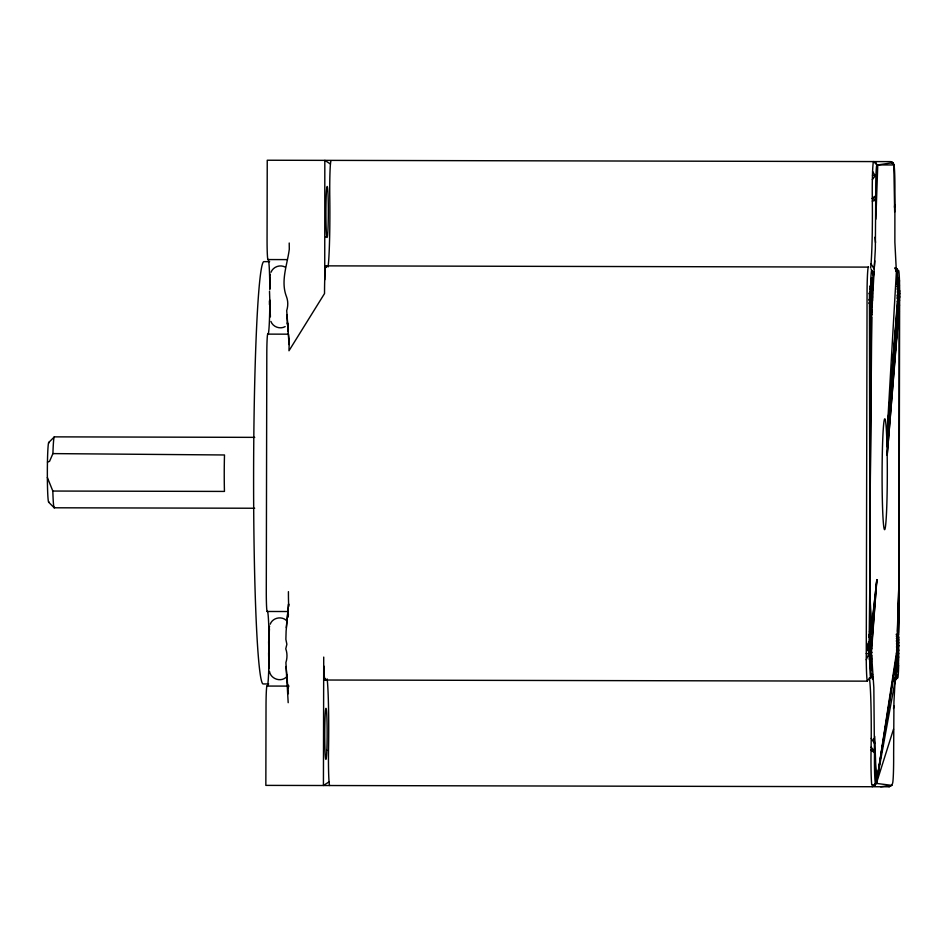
<?xml version="1.0" encoding="UTF-8"?>
<svg xmlns="http://www.w3.org/2000/svg" width="947" height="947" viewBox="0 0 947 947"><rect width="100%" height="100%" fill="white"/><g stroke="black" fill="none" stroke-linecap="round" stroke-linejoin="round"><path stroke-width="1.42" d="M324.726 279.803L324.821 160.363L330.432 164.02A27.712 1.302 -89.9 0 0 329.781 197.154A55.198 2.604 -89.9 0 1 328.064 266.995M871.5 637.047L871.583 658.934L870.672 670.405L869.772 653.631L869.962 491.801M871.796 317.269L869.973 520.377L871.465 318.5L875.336 249.037L875.738 193.815A24.385 1.148 -89.9 0 1 876.934 164.92L875.88 162.624L873.619 161.582A27.712 1.302 -89.9 0 0 872.589 171.466L872.353 179.575A27.783 1.314 -89.9 0 0 872.258 193.709L872.329 201.119A55.198 2.604 -89.9 0 1 870.636 267.812M269.848 289.735A37.407 1.764 -89.9 0 0 268.037 259.561A19.946 0.935 -89.9 0 1 267.066 239.674L267.243 160.232L890.511 161.617L892.95 162.659L893.992 165.216A24.385 1.148 -89.9 0 1 894.903 193.437L894.868 242.124L896.383 271.872L886.771 438.568L887.008 446.475L898.265 317.328L887.185 455.235L887.008 446.475L897.78 308.402L886.771 438.568A55.423 2.616 -89.9 0 0 882.415 449.304A55.423 2.616 -89.9 0 0 884.415 529.515A55.423 2.616 -89.9 0 0 887.185 455.235L898.419 318.251L897.129 274.654L898.348 270.878A24.385 1.148 -89.9 0 1 899.65 290.836L899.023 579.659L896.963 643.487L897.33 667.753L895.164 679.307L893.944 702.023L893.637 754.558A24.385 1.148 -89.9 0 1 892.63 783.122L891.837 785.359L889.115 786.768L265.847 785.383L266.024 705.929A19.946 0.935 -89.9 0 1 267.09 686.054A37.407 1.764 -89.9 0 0 269.078 648.766A37.407 1.764 -89.9 0 0 267.255 611.478A19.946 0.935 -89.9 0 1 266.285 591.603L266.805 354.012A19.946 0.935 -89.9 0 1 267.871 334.125A37.407 1.764 -89.9 0 0 269.848 300.092M899.141 309.598L899.023 579.659L898.514 634.49L896.229 636.159L898.632 637.106L898.656 660.319L897.803 670.476L897.33 667.753M899.141 305.171L899.65 290.836L897.2 289.107L899.413 285.189L897.01 284.242L899.295 282.573L899.461 280.253M269.291 668.44L268.617 641.569M270.404 316.795L269.516 291.309M324.939 680.017L867.464 681.153L867.026 679.425A27.309 1.29 -89.9 0 1 866.517 671.589A27.712 1.302 -89.9 0 1 866.256 659.751L867.073 290.007A27.794 1.314 -89.9 0 1 867.381 277.104A27.321 1.29 -89.9 0 1 867.736 270.984A27.794 1.314 -89.9 0 1 868.553 267.125M893.506 729.19L876.389 783.418L874.483 785.702L875.371 783.145A24.385 1.148 -89.9 0 1 874.472 754.937L873.832 687.475L871.642 655.667L869.358 653.288L869.334 643.853L871.678 645.582L869.37 646.931L871.702 648.932L869.382 650.116L871.69 652.317L869.31 656.366L869.239 659.254L871.583 658.934L869.31 656.366L869.358 653.288L871.69 652.317M270.073 288.539L270.226 276.891M323.72 657.076L323.424 785.501L329.059 781.867M866.256 659.751L868.991 653.525L869.879 579.588L869.441 293.014L870.542 291.191L870.767 280.643A24.385 1.148 -89.9 0 1 871.915 270.747L872.779 274.808L873.868 272.038M870.139 301.371L872.471 300.4L872.294 285.13L869.985 286.444L870.127 291.936L872.471 293.665L870.163 295.014L869.831 312.202L872.282 309.906L870.033 307.337L872.376 307.017L870.104 304.449L872.436 303.75L870.139 301.371L872.483 297.015L870.163 295.014L872.436 290.646L873.56 273.375L872.376 287.852L870.068 289.048L872.436 290.646M869.748 637.367L871.382 634.431L869.985 592.491L870.672 629.719L869.891 640.646L867.724 643.853L867.653 650.104L869.772 653.631L866.245 653.513M869.571 306.39L870.66 308.343L869.95 452.844L871.299 318.18L870.542 291.191L869.157 293.736M870.861 313.741L869.95 452.844L871.133 317.269M897.507 631.471L899.023 579.659L898.23 663.539M872.211 786.732L874.661 784.649L871.773 785.027A27.794 1.314 -89.9 0 1 871.394 780.316A27.309 1.29 -89.9 0 1 871.122 773.214A27.712 1.302 -89.9 0 1 871.062 749.941L871.216 738.329A55.198 2.604 -89.9 0 0 869.31 677.886M898.407 632.703L899.023 579.659L898.123 630.193M288.184 702.698L285.911 662.58A20.574 17.78 -63.2 0 0 285.769 648.813L286.87 644.268L285.876 639.391L286.112 631.104L288.598 603.902A19.946 0.935 -89.9 0 1 288.421 591.65M898.265 631.247L899.023 579.659M289.285 339.381L288.977 350.769L324.525 293.558A27.712 1.302 -89.9 0 1 326.313 267.385M867.677 646.931L869.831 643.427L869.891 640.646M269.931 316.641L270.013 314.025M269.149 668.558L269.232 665.954M897.803 288.799L898.75 277.791L899.295 282.573L897.117 286.503L899.413 285.189M875.845 219.183L877.774 164.92L892.95 162.659L893.826 164.956L894.666 212.057M870.589 287.332L871.619 277.731L872.175 282.514L869.985 286.444L872.376 287.852M898.419 318.251L899.342 311.303L897.152 307.396L899.52 305.206L897.271 301.43L899.603 300.459L897.294 298.258L897.283 295.073L899.591 293.724L897.259 291.996L899.65 290.836M896.229 673.483L896.087 675.696L896.939 674.595L897.46 677.626A24.373 1.148 -89.9 0 0 898.703 664.77M874.401 266.403L874.779 260.851M288.208 617.018L288.409 614.13M871.702 648.932L876.851 579.6L871.145 631.187M269.445 628.82L268.735 643.226M897.72 305.194L886.771 438.568L897.673 298.258M896.596 673.566L897.2 665.717M886.771 438.568L897.685 301.785M871.678 645.582L876.851 579.6L871.276 632.643M898.111 315.836L887.008 446.475L897.874 311.303M887.008 446.475L897.981 313.8M895.791 674.998L896.998 660.319M286.278 627.719L288.598 603.902L288.693 606.329M330.432 164.02L330.87 160.789M894.453 207.286L894.726 204.694M893.53 708.51L893.838 705.835M869.571 659.207L869.831 666.416A24.693 1.16 -89.9 0 0 871.11 677.342L871.761 674.051L872.637 674.489M880.663 786.756L891.837 785.359L876.389 783.418L896.892 650.175M871.11 747.195L874.507 750.935L876.389 783.418L896.892 653.702M874.708 736.304L876.389 783.418L896.927 657.111M270.167 275.305L270.357 274.263M269.386 627.222L269.564 626.192M876.389 783.418L894.939 681.97M872.992 676.501L872.459 679.188L873.312 679.473M869.831 666.416L870.068 665.658M894.181 681.13L896.336 679.366L897.259 676.927L894.927 678.23M254.731 437.36L54.37 436.863A35.465 1.669 -89.9 0 0 52.914 453.601L49.552 461.331L47.457 462.077M271.008 272.263C273.067 266.746 280.17 264.213 285.284 267.161M270.226 624.191C272.653 617.373 282.526 615.621 287.13 621.268M874.483 785.702L875.371 783.145M899.591 293.724L897.294 298.258L899.614 297.074L899.141 294.848M898.289 667.753L896.17 664.178L898.549 663.22L896.371 659.313L898.727 657.123L896.478 653.347L898.798 650.175L896.501 646.99L898.774 642.634L896.407 641.024L898.715 639.829L896.466 643.913L898.81 645.641L896.501 650.175L898.786 653.702M869.902 642.835L871.583 639.77M896.407 641.024L898.632 637.106L896.324 638.42M869.784 646.588L867.653 650.104L869.76 650.116M869.145 300.306L870.553 298.198M868.624 637.284L870.104 635.153L869.985 613.822L870.234 633.022L868.742 635.07M897.614 281.389L899.058 279.329L896.762 281.07L899.188 280.786M869.168 303.537L870.553 301.714L869.145 299.37M872.353 179.575L875.241 175.822L872.589 171.466M869.559 631.992L870.991 630.134L869.985 592.491M48.83 442.391L54.37 436.863M867.239 680.704L870.553 677.65M894.891 677.922L897.129 676.004M869.464 631.448L870.991 630.134M897.259 676.927L893.897 679.757L896.336 679.366M872.305 198.373L874.673 196.372L875.738 197.39L872.305 198.373L875.774 200.291L872.329 201.119M287.012 676.347C281.768 682.787 270.7 679.307 269.469 671.352M896.063 268.901L897.129 274.654M896.501 646.99L898.81 645.641M872.483 297.015L870.163 298.198L872.471 300.4M899.07 315.836L896.951 312.261L899.342 311.303L897.058 310.012L899.212 313.812L896.821 314.096M285.154 326.608C280.028 329.532 272.925 326.964 270.901 321.435M869.31 656.366L871.642 655.667M898.549 663.22L896.276 661.929L898.431 665.729L896.04 666.013L898.135 669.245M893.826 164.956L876.934 164.92L873.619 161.582M267.883 259.561L287.225 259.608M269.635 261.656L264.024 261.644A211.157 9.944 -89.9 0 0 253.607 472.778A211.157 9.944 -89.9 0 0 263.077 683.947L268.688 683.959M267.717 334.125L288.539 334.173M47.362 477.513L52.831 491.043L224.451 491.422A35.465 1.669 -89.9 0 1 224.498 454.974L52.914 453.601M254.672 508.243L54.216 507.793L48.688 502.241M267.101 611.478L287.924 611.525M266.924 686.054L289.072 686.102M325.875 265.858L868.34 267.113M896.892 282.419L899.295 282.573M896.111 634.336L898.514 634.49M894.82 268.652L897.259 269.055L898.158 271.505M872.459 175.242L875.241 175.822M890.736 162.115L893.506 163.713L890.511 161.617L892.95 162.659M325.709 236.892L327.058 237.437A25.498 1.196 -89.9 0 0 328.242 201.841A25.498 1.196 -89.9 0 0 326.289 194.443A25.498 1.196 -89.9 0 0 326.656 235.898M897.697 271.836L895.898 270.972L895.708 268.924A27.783 1.314 -89.9 0 0 895.483 267.658M895.045 267.563L897.259 269.055L898.028 272.428L895.803 270.499M896.951 312.261L899.212 313.812M896.17 664.178L898.431 665.729M897.283 295.073L899.614 297.074M869.997 660.106L871.5 661.823M869.902 662.722L871.394 664.415L869.784 660.544M870.565 313.055L872.057 314.759L869.938 309.953L872.175 312.498L870.033 307.337M869.784 664.972L871.264 666.676L869.677 663.066M868.47 641.782L869.831 643.427M897.519 315.173L898.916 317.328M869.606 667.031L871.003 669.186L871.11 677.342M871.216 738.329L874.649 743.679L873.998 738.494M869.441 293.014L870.518 294.777M871.027 263.811L874.211 269.066M869.168 302.626L870.589 305.135M871.086 268.995L872.092 271.446M872.08 272.677L872.436 273.778M288.338 328.55L287.355 322.761L288.385 330.065M287.296 679.035L286.562 674.69L287.391 680.526M288.006 684.906L288.421 687.818M874.957 237.2L875.537 242.539M289.214 243.012L289.297 249.215C287.261 264.911 280.359 281.306 286.562 296.885A20.574 17.78 -63.2 0 1 286.704 310.652L288.314 331.781M288.563 334.646L289.178 341.808M286.041 666.51L288.397 693.725M286.823 314.582L289.084 344.566M897.578 274.322L898.016 283.295M870.518 630.323L869.985 602.387L870.376 631.412M869.879 579.588L869.985 587.27M269.422 300.826L269.457 304.685M268.628 652.755L268.676 656.614M870.767 280.643L870.778 285.781M869.973 550.325L869.985 637.698M48.936 501.792A29.925 1.409 -89.9 0 1 47.35 472.316A29.925 1.409 -89.9 0 1 49.066 442.841M54.512 507.261A35.465 1.669 -89.9 0 1 52.831 491.043M329.698 785.525A27.712 1.302 -89.9 0 1 328.538 748.734A55.198 2.604 -89.9 0 0 327.141 678.892M325.389 678.49A27.712 1.302 -89.9 0 1 323.862 666.061M889.411 786.057A27.712 1.302 -89.9 0 1 889.115 786.768M894.998 677.377A27.712 1.302 -89.9 0 1 894.394 681.248M874.507 750.935L873.43 751.954L871.062 749.941L874.507 750.935M326.833 750.32A25.498 1.196 -89.9 0 0 326.218 708.829A25.498 1.196 -89.9 0 0 324.809 742.649A25.498 1.196 -89.9 0 0 326.833 750.32"/></g></svg>
